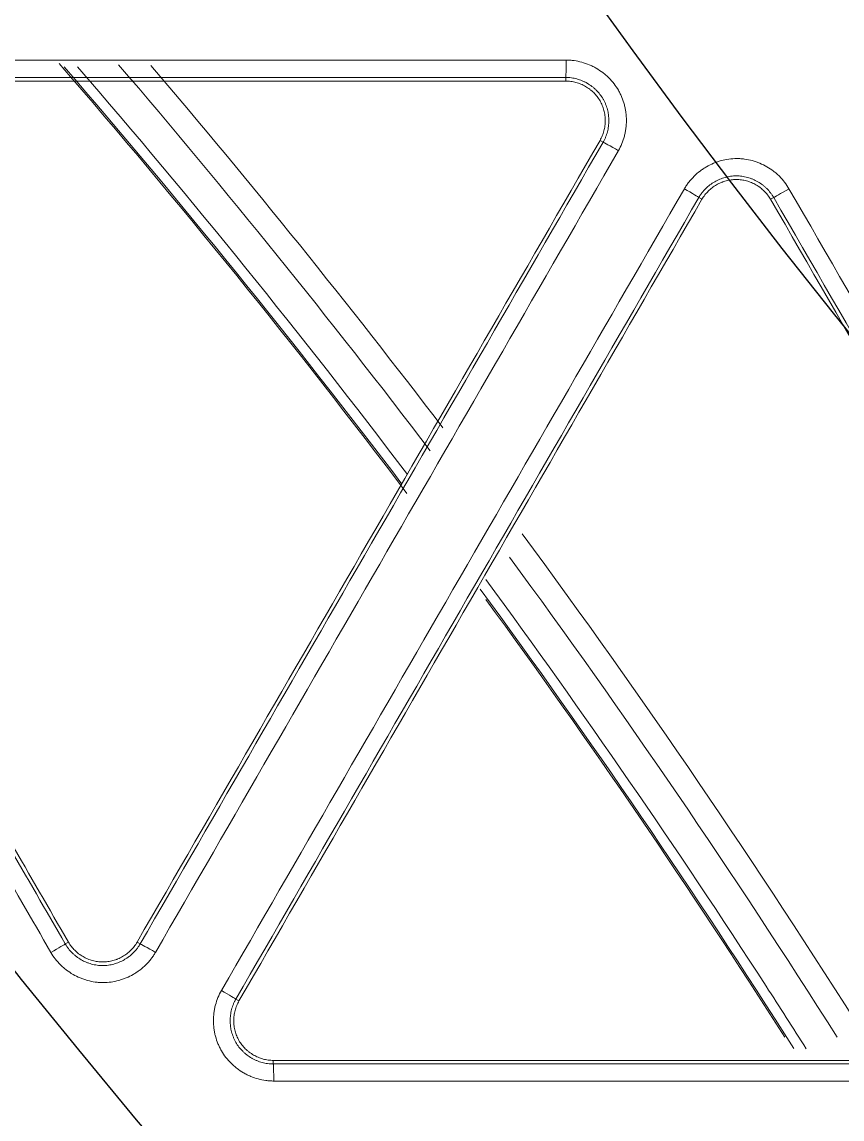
# Model space of a CAD drawing. Header units: inches. Extents: x 405346 to 489838, y -25612 to 14934.
# Drawn here: x 467417.02 to 467439.67, y 4442.66 to 4472.97 of the extents above; entities that cross this region are included whole.
import ezdxf

# ---------------------------------------------------------------- set-up
doc = ezdxf.new("R2010")
doc.units = ezdxf.units.IN
doc.header["$LTSCALE"] = 200
doc.header["$MEASUREMENT"] = 0
doc.linetypes.add('DH-HID2', pattern=[1.2, 0.8, -0.4])
doc.layers.add('FU-FURM', color=251, linetype='DH-HID2')
doc.layers.add('SS-EQ', color=2, linetype='Continuous', lineweight=20)

# ---------------------------------------------------------------- blocks, each defined once
blk = doc.blocks.new('FLLLL')
at = {"layer": 'FU-FURM'}
for centre, radius, start, end in [((467638.62, 3989.606), 194.252, 180.76696, 268.64347), ((467631.305, 3983.29), 213.601, 180.767, 268.64329)]:
    blk.add_arc(centre, radius, start, end, dxfattribs=at)
blk = doc.blocks.new('4way무풍')
at = {"layer": 'SS-EQ'}
for p, q in [((187.771, 149.915), (187.771, 150.014)), ((188.805, 148.223), (188.719, 148.273)), ((191.535, 146.648), (191.448, 146.698)), ((193.516, 146.697), (193.43, 146.648)), ((173.949, 126.075), (174.036, 126.125)), ((175.932, 126.125), (176.018, 126.075)), ((178.66, 124.549), (178.747, 124.499)), ((179.695, 122.858), (179.695, 122.758))]:
    blk.add_line(p, q, dxfattribs=at)
for radius, start, end in [(229.825, 37.06601, 40.87362), (231.045, 37.20251, 40.60225), (231.709, 37.27529, 40.45461), (231.709, 32.20792, 36.37077), (231.045, 32.31189, 36.29384), (229.825, 32.50561, 36.15518)]:
    blk.add_arc((0, 0), radius, start, end, dxfattribs=at)
for centre, major_axis, ratio, start_param, end_param in [((187.771, 150.488), (0, 0.474), 0.026189, 3.176692, 4.722632), ((189.215, 147.986), (0.41, -0.237), 0.021927, 1.55244, 3.106678), ((191.037, 146.934), (-0.41, 0.237), 0.021947, 3.176508, 4.693363), ((193.926, 146.934), (0.41, 0.237), 0.00616, 3.1765, 4.741393), ((173.539, 125.838), (0.41, 0.237), 0.004785, 4.739184, 6.248278), ((176.428, 125.838), (0.41, -0.237), 0.020871, 1.552538, 3.106678), ((178.25, 124.786), (0.41, -0.237), 0.020874, 0.034914, 1.551937), ((179.694, 122.284), (0, 0.474), 0.027345, 4.720644, 6.248266)]:
    blk.add_ellipse(centre, major_axis=major_axis, ratio=ratio, start_param=start_param, end_param=end_param, dxfattribs=at)
for points, knots in [([(0.032, 346.294), (6.969, 346.294), (13.906, 346.294), (27.78, 346.294), (34.717, 346.294), (55.528, 346.294), (69.403, 346.294), (97.151, 346.294), (111.025, 346.294), (138.774, 346.294), (152.648, 346.294), (180.396, 346.294), (194.27, 346.294), (215.082, 346.294), (222.019, 346.294), (235.893, 346.294), (242.83, 346.293), (253.236, 346.293), (256.704, 346.293), (263.641, 346.293), (267.11, 346.293), (272.313, 346.294), (274.047, 346.294), (276.648, 346.294), (277.516, 346.294), (279.25, 346.293), (280.117, 346.293), (281.418, 346.292), (281.851, 346.292), (282.718, 346.292), (283.152, 346.292), (283.802, 346.293), (284.019, 346.293), (284.453, 346.293), (284.669, 346.294), (285.103, 346.293), (285.32, 346.293), (285.753, 346.29), (285.97, 346.288), (286.62, 346.277), (287.054, 346.265), (287.92, 346.231), (288.353, 346.21), (289.653, 346.132), (290.519, 346.062), (291.818, 345.929), (292.25, 345.88), (292.899, 345.799), (293.116, 345.771), (293.548, 345.712), (294.627, 345.561), (295.697, 345.381), (298.249, 344.897), (299.929, 344.504), (302.417, 343.81), (304.065, 343.312), (305.692, 342.745), (308.116, 341.843), (309.711, 341.171), (311.481, 340.335), (311.677, 340.241), (312.069, 340.051), (312.265, 339.955), (312.851, 339.663), (313.238, 339.464), (314.393, 338.857), (315.91, 338.017), (317.385, 337.118), (318.837, 336.19), (319.553, 335.711), (320.962, 334.724), (322.351, 333.707), (324.369, 332.094), (326.323, 330.393), (327.582, 329.199), (328.355, 328.434), (328.586, 328.204), (328.815, 327.97), (328.968, 327.815), (329.044, 327.736), (329.423, 327.345), (329.723, 327.029), (330.61, 326.072), (331.762, 324.776), (333.399, 322.77), (334.43, 321.391), (335.932, 319.291), (336.873, 317.85), (338.196, 315.627), (339.047, 314.124), (339.838, 312.579), (340.313, 311.601), (340.454, 311.306), (340.593, 311.01), (340.685, 310.812), (340.731, 310.713), (340.958, 310.218), (341.136, 309.82), (341.654, 308.624), (342.309, 307.019), (343.186, 304.582), (343.7, 302.939), (344.419, 300.459), (344.828, 298.787), (345.336, 296.251), (345.487, 295.4), (345.755, 293.69), (345.871, 292.83), (345.994, 291.749), (346.017, 291.532), (346.062, 291.099), (346.083, 290.881), (346.143, 290.23), (346.178, 289.796), (346.239, 288.927), (346.265, 288.492), (346.307, 287.624), (346.324, 287.189), (346.342, 286.538), (346.347, 286.32), (346.354, 285.886), (346.356, 285.669), (346.359, 285.234), (346.359, 285.017), (346.359, 284.582), (346.359, 284.365), (346.359, 283.714), (346.358, 283.279), (346.358, 282.41), (346.358, 281.976), (346.358, 280.672), (346.358, 279.803), (346.359, 278.065), (346.359, 277.196), (346.359, 274.59), (346.359, 272.852), (346.358, 264.162), (346.359, 257.21), (346.359, 236.355), (346.359, 222.452), (346.359, 194.646), (346.359, 180.742), (346.359, 152.936), (346.359, 139.033), (346.359, 111.226), (346.359, 69.516), (346.359, 27.806), (346.359, 0)], [0, 0, 0, 0, 0.03125, 0.03125, 0.0625, 0.0625, 0.125, 0.125, 0.1875, 0.1875, 0.25, 0.25, 0.3125, 0.3125, 0.34375, 0.34375, 0.375, 0.375, 0.390625, 0.390625, 0.40625, 0.40625, 0.414062, 0.414062, 0.417969, 0.417969, 0.421875, 0.421875, 0.423828, 0.423828, 0.425781, 0.425781, 0.426758, 0.426758, 0.427734, 0.427734, 0.428711, 0.428711, 0.429687, 0.429687, 0.431641, 0.431641, 0.433594, 0.433594, 0.4375, 0.4375, 0.439453, 0.439453, 0.44043, 0.44043, 0.441406, 0.445312, 0.445312, 0.453125, 0.453125, 0.457031, 0.460937, 0.460937, 0.46875, 0.46875, 0.469727, 0.469727, 0.470703, 0.470703, 0.472656, 0.472656, 0.476562, 0.480469, 0.480469, 0.484375, 0.484375, 0.488281, 0.492187, 0.496094, 0.5, 0.5, 0.500977, 0.501465, 0.501465, 0.501953, 0.501953, 0.503906, 0.503906, 0.507812, 0.511719, 0.515625, 0.515625, 0.523437, 0.523437, 0.527344, 0.53125, 0.53125, 0.532227, 0.532715, 0.532715, 0.533203, 0.533203, 0.535156, 0.535156, 0.539062, 0.542969, 0.546875, 0.546875, 0.554687, 0.554687, 0.558594, 0.558594, 0.5625, 0.5625, 0.563477, 0.563477, 0.564453, 0.564453, 0.566406, 0.566406, 0.568359, 0.568359, 0.570312, 0.570312, 0.571289, 0.571289, 0.572266, 0.572266, 0.573242, 0.573242, 0.574219, 0.574219, 0.576172, 0.576172, 0.578125, 0.578125, 0.582031, 0.582031, 0.585937, 0.585937, 0.59375, 0.59375, 0.625, 0.625, 0.6875, 0.6875, 0.75, 0.75, 0.8125, 0.8125, 0.875, 1, 1, 1, 1]), ([(345.164, 0), (345.164, 27.72), (345.163, 69.299), (345.162, 110.879), (345.161, 138.598), (345.16, 152.458), (345.159, 180.178), (345.157, 194.038), (345.154, 221.758), (345.152, 235.618), (345.147, 256.407), (345.146, 263.337), (345.145, 272), (345.145, 273.732), (345.144, 276.331), (345.144, 277.197), (345.143, 278.93), (345.142, 279.796), (345.142, 281.095), (345.141, 281.528), (345.141, 282.395), (345.142, 282.828), (345.141, 283.694), (345.141, 284.127), (345.14, 284.777), (345.139, 284.993), (345.136, 285.426), (345.134, 285.643), (345.124, 286.293), (345.113, 286.726), (345.081, 287.592), (345.06, 288.025), (345.009, 288.891), (344.979, 289.324), (344.926, 289.973), (344.898, 290.298), (344.868, 290.622), (344.847, 290.839), (344.836, 290.947), (344.736, 291.92), (344.629, 292.78), (344.379, 294.49), (344.236, 295.34), (343.754, 297.876), (343.361, 299.547), (342.666, 302.024), (342.167, 303.666), (341.312, 306.1), (340.67, 307.703), (340.162, 308.898), (339.901, 309.494), (339.629, 310.086), (339.446, 310.481), (339.353, 310.677), (338.885, 311.657), (338.495, 312.43), (337.684, 313.954), (337.263, 314.706), (336.391, 316.188), (335.94, 316.919), (335.007, 318.359), (334.525, 319.069), (333.532, 320.468), (332.508, 321.846), (330.881, 323.85), (329.736, 325.143), (328.853, 326.097), (328.555, 326.413), (328.177, 326.804), (328.101, 326.882), (327.949, 327.037), (327.721, 327.27), (327.491, 327.5), (326.721, 328.264), (325.466, 329.454), (323.518, 331.149), (321.504, 332.755), (320.119, 333.766), (318.711, 334.748), (317.997, 335.224), (316.546, 336.146), (315.81, 336.592), (314.315, 337.454), (313.557, 337.87), (312.595, 338.371), (312.305, 338.52), (312.014, 338.666), (311.82, 338.764), (311.722, 338.812), (311.235, 339.053), (310.844, 339.24), (309.666, 339.79), (308.875, 340.138), (307.283, 340.799), (305.68, 341.425), (303.244, 342.257), (301.598, 342.742), (299.114, 343.417), (297.436, 343.796), (294.888, 344.258), (294.033, 344.394), (292.957, 344.542), (292.742, 344.57), (292.31, 344.625), (291.663, 344.703), (291.015, 344.771), (289.72, 344.892), (288.856, 344.953), (287.56, 345.018), (287.128, 345.036), (286.48, 345.054), (286.264, 345.059), (285.832, 345.066), (285.615, 345.069), (285.183, 345.072), (284.967, 345.073), (284.535, 345.074), (284.318, 345.075), (283.67, 345.075), (283.237, 345.076), (282.589, 345.076), (282.373, 345.076), (281.94, 345.076), (281.724, 345.076), (281.076, 345.076), (280.643, 345.076), (279.346, 345.077), (278.481, 345.077), (276.752, 345.078), (275.887, 345.078), (273.293, 345.079), (271.563, 345.079), (262.916, 345.08), (255.998, 345.082), (242.162, 345.085), (235.244, 345.086), (221.408, 345.088), (214.49, 345.089), (193.736, 345.092), (179.9, 345.093), (152.228, 345.095), (138.392, 345.096), (110.72, 345.097), (96.884, 345.097), (69.212, 345.098), (55.376, 345.098), (34.622, 345.098), (27.704, 345.099), (13.868, 345.099), (6.95, 345.099), (0.032, 345.099)], [0, 0, 0, 0, 0.125, 0.1875, 0.1875, 0.25, 0.25, 0.3125, 0.3125, 0.375, 0.375, 0.40625, 0.40625, 0.414063, 0.414063, 0.417969, 0.417969, 0.421875, 0.421875, 0.423828, 0.423828, 0.425781, 0.425781, 0.427734, 0.427734, 0.428711, 0.428711, 0.429688, 0.429688, 0.431641, 0.431641, 0.433594, 0.433594, 0.435547, 0.435547, 0.436523, 0.437012, 0.437012, 0.4375, 0.4375, 0.441406, 0.441406, 0.445313, 0.445313, 0.453125, 0.453125, 0.457031, 0.460938, 0.464844, 0.464844, 0.466797, 0.467773, 0.467773, 0.46875, 0.46875, 0.472656, 0.472656, 0.476563, 0.476563, 0.480469, 0.480469, 0.484375, 0.484375, 0.488281, 0.492188, 0.496094, 0.496094, 0.498047, 0.498047, 0.498535, 0.498535, 0.499023, 0.5, 0.5, 0.503906, 0.507813, 0.511719, 0.515625, 0.515625, 0.519531, 0.519531, 0.523438, 0.523438, 0.527344, 0.527344, 0.52832, 0.528809, 0.528809, 0.529297, 0.529297, 0.53125, 0.53125, 0.535156, 0.535156, 0.539063, 0.542969, 0.546875, 0.546875, 0.554688, 0.554688, 0.558594, 0.558594, 0.55957, 0.55957, 0.560547, 0.5625, 0.5625, 0.566406, 0.566406, 0.568359, 0.568359, 0.569336, 0.569336, 0.570313, 0.570313, 0.571289, 0.571289, 0.572266, 0.572266, 0.574219, 0.574219, 0.575195, 0.575195, 0.576172, 0.576172, 0.578125, 0.578125, 0.582031, 0.582031, 0.585938, 0.585938, 0.59375, 0.59375, 0.625, 0.625, 0.65625, 0.65625, 0.6875, 0.6875, 0.75, 0.75, 0.8125, 0.8125, 0.875, 0.875, 0.9375, 0.9375, 0.96875, 0.96875, 1, 1, 1, 1]), ([(162.205, 150.495), (166.469, 150.495), (170.732, 150.494), (177.126, 150.494), (179.258, 150.494), (182.455, 150.493), (183.521, 150.493), (185.652, 150.493), (186.718, 150.493), (187.783, 150.493)], [0, 0, 0, 0, 0.5, 0.5, 0.75, 0.75, 0.875, 0.875, 1, 1, 1, 1]), ([(187.783, 150.493), (187.82, 150.493), (187.857, 150.492), (187.93, 150.487), (187.966, 150.483), (188.074, 150.468), (188.216, 150.439), (188.353, 150.392), (188.438, 150.357), (188.454, 150.349), (188.488, 150.334), (188.537, 150.311), (188.585, 150.285), (188.679, 150.23), (188.74, 150.19), (188.826, 150.124), (188.855, 150.101), (188.896, 150.065), (188.91, 150.053), (188.936, 150.028), (188.95, 150.015), (189.014, 149.951), (189.11, 149.842), (189.191, 149.722), (189.246, 149.627), (189.263, 149.595), (189.295, 149.529), (189.31, 149.496), (189.352, 149.395), (189.375, 149.327), (189.402, 149.222), (189.41, 149.186), (189.421, 149.132), (189.424, 149.115), (189.43, 149.078), (189.433, 149.06), (189.444, 148.969), (189.454, 148.824), (189.444, 148.68), (189.433, 148.59), (189.43, 148.571), (189.424, 148.535), (189.421, 148.517), (189.41, 148.463), (189.402, 148.428), (189.374, 148.322), (189.351, 148.254), (189.296, 148.12), (189.265, 148.055), (189.228, 147.991)], [0, 0, 0, 0, 0.03125, 0.03125, 0.0625, 0.0625, 0.125, 0.1875, 0.1875, 0.203125, 0.203125, 0.21875, 0.25, 0.25, 0.3125, 0.3125, 0.34375, 0.34375, 0.359375, 0.359375, 0.375, 0.375, 0.4375, 0.5, 0.5, 0.53125, 0.53125, 0.5625, 0.5625, 0.625, 0.625, 0.65625, 0.65625, 0.671875, 0.671875, 0.6875, 0.6875, 0.75, 0.8125, 0.8125, 0.828125, 0.828125, 0.84375, 0.84375, 0.875, 0.875, 0.9375, 0.9375, 1, 1, 1, 1]), ([(187.771, 150.014), (186.706, 150.014), (185.64, 150.014), (183.509, 150.014), (182.444, 150.014), (179.247, 150.014), (177.116, 150.014), (170.722, 150.014), (166.459, 150.014), (162.196, 150.014)], [0, 0, 0, 0, 0.125, 0.125, 0.25, 0.25, 0.5, 0.5, 1, 1, 1, 1]), ([(187.771, 149.915), (185.64, 149.915), (183.509, 149.915), (179.247, 149.915), (177.116, 149.915), (170.722, 149.915), (166.459, 149.915), (162.197, 149.915)], [0, 0, 0, 0, 0.25, 0.25, 0.5, 0.5, 1, 1, 1, 1]), ([(188.805, 148.223), (188.807, 148.226), (188.808, 148.229), (188.812, 148.235), (188.816, 148.243), (188.827, 148.263), (188.848, 148.304), (188.864, 148.34), (188.893, 148.412), (188.91, 148.461), (188.93, 148.536), (188.935, 148.562), (188.945, 148.613), (188.95, 148.639), (188.959, 148.716), (188.966, 148.82), (188.959, 148.924), (188.951, 148.989), (188.949, 149.002), (188.945, 149.028), (188.938, 149.066), (188.93, 149.104), (188.91, 149.179), (188.893, 149.229), (188.864, 149.301), (188.853, 149.324), (188.83, 149.371), (188.818, 149.395), (188.779, 149.462), (188.721, 149.549), (188.652, 149.626), (188.596, 149.681), (188.577, 149.699), (188.538, 149.733), (188.517, 149.75), (188.455, 149.797), (188.412, 149.826), (188.345, 149.865), (188.31, 149.883), (188.275, 149.9), (188.251, 149.911), (188.239, 149.916), (188.179, 149.942), (188.081, 149.975), (187.979, 149.996), (187.902, 150.007), (187.876, 150.01), (187.837, 150.013), (187.824, 150.013), (187.804, 150.014), (187.794, 150.014), (187.784, 150.014), (187.778, 150.014), (187.774, 150.014), (187.771, 150.014)], [0, 0, 0, 0, 0.003906, 0.003906, 0.007813, 0.015625, 0.03125, 0.0625, 0.0625, 0.125, 0.125, 0.15625, 0.15625, 0.1875, 0.1875, 0.25, 0.3125, 0.3125, 0.328125, 0.328125, 0.34375, 0.375, 0.375, 0.4375, 0.4375, 0.46875, 0.46875, 0.5, 0.5, 0.5625, 0.625, 0.625, 0.65625, 0.65625, 0.6875, 0.6875, 0.75, 0.75, 0.78125, 0.796875, 0.796875, 0.8125, 0.8125, 0.875, 0.9375, 0.9375, 0.96875, 0.96875, 0.984375, 0.984375, 0.992188, 0.996094, 0.996094, 1, 1, 1, 1]), ([(187.771, 149.915), (187.819, 149.915), (187.867, 149.911), (187.961, 149.899), (188.008, 149.889), (188.077, 149.87), (188.099, 149.863), (188.145, 149.847), (188.167, 149.839), (188.233, 149.811), (188.319, 149.769), (188.398, 149.716), (188.446, 149.68), (188.455, 149.672), (188.474, 149.657), (188.501, 149.634), (188.528, 149.61), (188.578, 149.56), (188.61, 149.524), (188.653, 149.468), (188.667, 149.449), (188.694, 149.409), (188.707, 149.388), (188.743, 149.326), (188.785, 149.241), (188.815, 149.15), (188.833, 149.081), (188.838, 149.058), (188.848, 149.01), (188.851, 148.987), (188.86, 148.916), (188.864, 148.869), (188.864, 148.797), (188.863, 148.773), (188.86, 148.726), (188.858, 148.702), (188.848, 148.63), (188.83, 148.537), (188.8, 148.447), (188.764, 148.358), (188.743, 148.315), (188.719, 148.273)], [0, 0, 0, 0, 0.0625, 0.0625, 0.125, 0.125, 0.15625, 0.15625, 0.1875, 0.1875, 0.25, 0.3125, 0.3125, 0.328125, 0.328125, 0.34375, 0.375, 0.375, 0.4375, 0.4375, 0.46875, 0.46875, 0.5, 0.5, 0.5625, 0.625, 0.625, 0.65625, 0.65625, 0.6875, 0.6875, 0.75, 0.75, 0.78125, 0.78125, 0.8125, 0.8125, 0.875, 0.9375, 0.9375, 1, 1, 1, 1]), ([(161.162, 148.223), (162.227, 146.377), (163.293, 144.532), (165.424, 140.84), (166.49, 138.994), (168.088, 136.226), (168.621, 135.303), (169.687, 133.457), (171.285, 130.689), (172.884, 127.92), (173.949, 126.075)], [0, 0, 0, 0, 0.25, 0.25, 0.5, 0.5, 0.625, 0.625, 0.75, 1, 1, 1, 1]), ([(161.249, 148.273), (162.314, 146.427), (163.38, 144.582), (165.511, 140.89), (166.577, 139.045), (168.175, 136.276), (168.708, 135.353), (169.774, 133.508), (171.372, 130.739), (172.971, 127.97), (174.036, 126.125)], [0, 0, 0, 0, 0.25, 0.25, 0.5, 0.5, 0.625, 0.625, 0.75, 1, 1, 1, 1]), ([(173.551, 125.842), (172.485, 127.688), (171.419, 129.534), (169.821, 132.303), (169.288, 133.226), (168.222, 135.072), (167.689, 135.995), (166.09, 138.764), (165.024, 140.609), (162.893, 144.301), (161.827, 146.147), (160.761, 147.993)], [0, 0, 0, 0, 0.25, 0.25, 0.375, 0.375, 0.5, 0.5, 0.75, 0.75, 1, 1, 1, 1]), ([(191.05, 146.939), (191.069, 146.97), (191.088, 147.002), (191.129, 147.063), (191.151, 147.092), (191.217, 147.178), (191.313, 147.287), (191.423, 147.382), (191.496, 147.437), (191.51, 147.448), (191.54, 147.47), (191.585, 147.501), (191.632, 147.529), (191.726, 147.584), (191.791, 147.616), (191.891, 147.658), (191.925, 147.671), (191.977, 147.688), (191.995, 147.694), (192.03, 147.705), (192.047, 147.71), (192.135, 147.734), (192.277, 147.763), (192.422, 147.773), (192.532, 147.773), (192.568, 147.771), (192.641, 147.766), (192.677, 147.763), (192.785, 147.748), (192.856, 147.734), (192.961, 147.705), (192.996, 147.694), (193.047, 147.677), (193.064, 147.67), (193.099, 147.657), (193.116, 147.651), (193.2, 147.615), (193.33, 147.551), (193.451, 147.471), (193.523, 147.415), (193.538, 147.404), (193.566, 147.381), (193.58, 147.369), (193.622, 147.333), (193.648, 147.308), (193.726, 147.231), (193.774, 147.177), (193.862, 147.062), (193.903, 147.002), (193.939, 146.939)], [0, 0, 0, 0, 0.03125, 0.03125, 0.0625, 0.0625, 0.125, 0.1875, 0.1875, 0.203125, 0.203125, 0.21875, 0.25, 0.25, 0.3125, 0.3125, 0.34375, 0.34375, 0.359375, 0.359375, 0.375, 0.375, 0.4375, 0.5, 0.5, 0.53125, 0.53125, 0.5625, 0.5625, 0.625, 0.625, 0.65625, 0.65625, 0.671875, 0.671875, 0.6875, 0.6875, 0.75, 0.8125, 0.8125, 0.828125, 0.828125, 0.84375, 0.84375, 0.875, 0.875, 0.9375, 0.9375, 1, 1, 1, 1]), ([(193.516, 146.697), (193.514, 146.7), (193.513, 146.703), (193.509, 146.709), (193.504, 146.717), (193.492, 146.737), (193.468, 146.775), (193.445, 146.807), (193.397, 146.868), (193.363, 146.907), (193.307, 146.962), (193.288, 146.979), (193.249, 147.014), (193.228, 147.03), (193.166, 147.078), (193.08, 147.135), (192.986, 147.181), (192.926, 147.207), (192.914, 147.212), (192.889, 147.221), (192.852, 147.234), (192.815, 147.246), (192.74, 147.266), (192.689, 147.277), (192.612, 147.287), (192.586, 147.29), (192.534, 147.294), (192.508, 147.295), (192.43, 147.295), (192.378, 147.291), (192.275, 147.277), (192.224, 147.267), (192.149, 147.246), (192.124, 147.238), (192.074, 147.221), (192.05, 147.212), (191.978, 147.182), (191.932, 147.159), (191.864, 147.12), (191.831, 147.099), (191.799, 147.077), (191.777, 147.062), (191.767, 147.054), (191.715, 147.015), (191.636, 146.946), (191.567, 146.869), (191.519, 146.807), (191.504, 146.786), (191.482, 146.754), (191.475, 146.743), (191.465, 146.726), (191.459, 146.718), (191.454, 146.709), (191.451, 146.703), (191.449, 146.701), (191.448, 146.698)], [0, 0, 0, 0, 0.003906, 0.003906, 0.007813, 0.015625, 0.03125, 0.0625, 0.0625, 0.125, 0.125, 0.15625, 0.15625, 0.1875, 0.1875, 0.25, 0.3125, 0.3125, 0.328125, 0.328125, 0.34375, 0.375, 0.375, 0.4375, 0.4375, 0.46875, 0.46875, 0.5, 0.5, 0.5625, 0.5625, 0.625, 0.625, 0.65625, 0.65625, 0.6875, 0.6875, 0.75, 0.75, 0.78125, 0.796875, 0.796875, 0.8125, 0.8125, 0.875, 0.9375, 0.9375, 0.96875, 0.96875, 0.984375, 0.984375, 0.992187, 0.996094, 0.996094, 1, 1, 1, 1]), ([(191.535, 146.648), (191.559, 146.689), (191.585, 146.729), (191.644, 146.804), (191.675, 146.839), (191.726, 146.89), (191.743, 146.906), (191.78, 146.938), (191.798, 146.953), (191.855, 146.996), (191.935, 147.049), (192.02, 147.091), (192.075, 147.114), (192.087, 147.119), (192.109, 147.127), (192.143, 147.14), (192.177, 147.15), (192.245, 147.169), (192.292, 147.179), (192.363, 147.188), (192.386, 147.191), (192.434, 147.194), (192.458, 147.195), (192.53, 147.195), (192.625, 147.188), (192.718, 147.169), (192.787, 147.15), (192.81, 147.143), (192.856, 147.128), (192.878, 147.119), (192.944, 147.092), (192.987, 147.071), (193.048, 147.035), (193.079, 147.016), (193.108, 146.996), (193.128, 146.982), (193.138, 146.975), (193.185, 146.938), (193.257, 146.876), (193.32, 146.805), (193.379, 146.729), (193.406, 146.689), (193.43, 146.648)], [0, 0, 0, 0, 0.0625, 0.0625, 0.125, 0.125, 0.15625, 0.15625, 0.1875, 0.1875, 0.25, 0.3125, 0.3125, 0.328125, 0.328125, 0.34375, 0.375, 0.375, 0.4375, 0.4375, 0.46875, 0.46875, 0.5, 0.5, 0.5625, 0.625, 0.625, 0.65625, 0.65625, 0.6875, 0.6875, 0.75, 0.75, 0.78125, 0.796875, 0.796875, 0.8125, 0.8125, 0.875, 0.9375, 0.9375, 1, 1, 1, 1]), ([(185.564, 136.145), (188.255, 132.477), (190.838, 128.729), (193.679, 124.333), (194.048, 123.756), (194.414, 123.177)], [0, 0, 0, 0, 0.869149, 0.869149, 1, 1, 1, 1]), ([(175.932, 126.125), (175.908, 126.083), (175.881, 126.044), (175.823, 125.968), (175.791, 125.933), (175.74, 125.883), (175.723, 125.866), (175.686, 125.835), (175.668, 125.82), (175.611, 125.776), (175.532, 125.724), (175.446, 125.681), (175.391, 125.658), (175.38, 125.654), (175.357, 125.645), (175.323, 125.633), (175.289, 125.622), (175.221, 125.603), (175.174, 125.594), (175.104, 125.584), (175.08, 125.582), (175.032, 125.578), (175.008, 125.578), (174.936, 125.578), (174.841, 125.584), (174.748, 125.603), (174.679, 125.622), (174.656, 125.629), (174.61, 125.645), (174.588, 125.653), (174.522, 125.681), (174.48, 125.702), (174.418, 125.738), (174.387, 125.756), (174.358, 125.777), (174.338, 125.791), (174.328, 125.798), (174.281, 125.834), (174.209, 125.897), (174.146, 125.968), (174.087, 126.043), (174.06, 126.083), (174.036, 126.125)], [0, 0, 0, 0, 0.0625, 0.0625, 0.125, 0.125, 0.15625, 0.15625, 0.1875, 0.1875, 0.25, 0.3125, 0.3125, 0.328125, 0.328125, 0.34375, 0.375, 0.375, 0.4375, 0.4375, 0.46875, 0.46875, 0.5, 0.5, 0.5625, 0.625, 0.625, 0.65625, 0.65625, 0.6875, 0.6875, 0.75, 0.75, 0.78125, 0.796875, 0.796875, 0.8125, 0.8125, 0.875, 0.9375, 0.9375, 1, 1, 1, 1]), ([(176.44, 125.842), (176.422, 125.81), (176.402, 125.779), (176.361, 125.718), (176.34, 125.689), (176.273, 125.602), (176.177, 125.494), (176.068, 125.399), (175.995, 125.343), (175.98, 125.333), (175.95, 125.311), (175.905, 125.28), (175.859, 125.252), (175.765, 125.197), (175.7, 125.165), (175.599, 125.123), (175.565, 125.11), (175.513, 125.092), (175.496, 125.087), (175.461, 125.076), (175.443, 125.071), (175.355, 125.047), (175.213, 125.018), (175.069, 125.008), (174.959, 125.008), (174.922, 125.01), (174.849, 125.014), (174.813, 125.018), (174.705, 125.033), (174.635, 125.047), (174.53, 125.076), (174.495, 125.086), (174.443, 125.104), (174.426, 125.11), (174.392, 125.123), (174.375, 125.13), (174.29, 125.165), (174.16, 125.23), (174.04, 125.31), (173.967, 125.365), (173.953, 125.377), (173.925, 125.4), (173.911, 125.412), (173.869, 125.448), (173.842, 125.473), (173.765, 125.549), (173.717, 125.604), (173.629, 125.718), (173.588, 125.779), (173.551, 125.842)], [0, 0, 0, 0, 0.03125, 0.03125, 0.0625, 0.0625, 0.125, 0.1875, 0.1875, 0.203125, 0.203125, 0.21875, 0.25, 0.25, 0.3125, 0.3125, 0.34375, 0.34375, 0.359375, 0.359375, 0.375, 0.375, 0.4375, 0.5, 0.5, 0.53125, 0.53125, 0.5625, 0.5625, 0.625, 0.625, 0.65625, 0.65625, 0.671875, 0.671875, 0.6875, 0.6875, 0.75, 0.8125, 0.8125, 0.828125, 0.828125, 0.84375, 0.84375, 0.875, 0.875, 0.9375, 0.9375, 1, 1, 1, 1]), ([(173.949, 126.075), (173.951, 126.072), (173.952, 126.069), (173.956, 126.063), (173.961, 126.055), (173.973, 126.035), (173.998, 125.997), (174.02, 125.965), (174.068, 125.904), (174.103, 125.865), (174.158, 125.81), (174.177, 125.792), (174.217, 125.758), (174.237, 125.741), (174.299, 125.694), (174.386, 125.637), (174.479, 125.59), (174.539, 125.565), (174.552, 125.56), (174.576, 125.551), (174.613, 125.538), (174.65, 125.526), (174.725, 125.506), (174.776, 125.495), (174.853, 125.485), (174.879, 125.482), (174.931, 125.478), (174.957, 125.478), (175.036, 125.478), (175.088, 125.481), (175.19, 125.495), (175.241, 125.506), (175.317, 125.526), (175.342, 125.534), (175.391, 125.551), (175.416, 125.561), (175.487, 125.591), (175.534, 125.614), (175.601, 125.653), (175.634, 125.673), (175.667, 125.695), (175.688, 125.711), (175.699, 125.718), (175.751, 125.758), (175.829, 125.826), (175.898, 125.903), (175.946, 125.965), (175.961, 125.986), (175.983, 126.019), (175.991, 126.03), (176.001, 126.047), (176.006, 126.055), (176.011, 126.064), (176.014, 126.069), (176.016, 126.072), (176.018, 126.075)], [0, 0, 0, 0, 0.003906, 0.003906, 0.007813, 0.015625, 0.03125, 0.0625, 0.0625, 0.125, 0.125, 0.15625, 0.15625, 0.1875, 0.1875, 0.25, 0.3125, 0.3125, 0.328125, 0.328125, 0.34375, 0.375, 0.375, 0.4375, 0.4375, 0.46875, 0.46875, 0.5, 0.5, 0.5625, 0.5625, 0.625, 0.625, 0.65625, 0.65625, 0.6875, 0.6875, 0.75, 0.75, 0.78125, 0.796875, 0.796875, 0.8125, 0.8125, 0.875, 0.9375, 0.9375, 0.96875, 0.96875, 0.984375, 0.984375, 0.992187, 0.996094, 0.996094, 1, 1, 1, 1]), ([(179.707, 122.288), (179.671, 122.288), (179.634, 122.289), (179.561, 122.294), (179.524, 122.298), (179.416, 122.313), (179.275, 122.342), (179.137, 122.389), (179.053, 122.424), (179.036, 122.432), (179.003, 122.447), (178.953, 122.47), (178.905, 122.496), (178.811, 122.55), (178.751, 122.591), (178.664, 122.657), (178.636, 122.68), (178.595, 122.716), (178.581, 122.728), (178.554, 122.753), (178.541, 122.766), (178.476, 122.83), (178.38, 122.938), (178.299, 123.059), (178.244, 123.154), (178.227, 123.186), (178.195, 123.252), (178.18, 123.285), (178.139, 123.386), (178.116, 123.454), (178.088, 123.559), (178.08, 123.595), (178.07, 123.648), (178.066, 123.666), (178.061, 123.702), (178.058, 123.721), (178.046, 123.811), (178.037, 123.956), (178.046, 124.101), (178.058, 124.191), (178.06, 124.209), (178.066, 124.245), (178.069, 124.264), (178.08, 124.317), (178.088, 124.353), (178.116, 124.458), (178.139, 124.527), (178.194, 124.661), (178.226, 124.726), (178.263, 124.79)], [0, 0, 0, 0, 0.03125, 0.03125, 0.0625, 0.0625, 0.125, 0.1875, 0.1875, 0.203125, 0.203125, 0.21875, 0.25, 0.25, 0.3125, 0.3125, 0.34375, 0.34375, 0.359375, 0.359375, 0.375, 0.375, 0.4375, 0.5, 0.5, 0.53125, 0.53125, 0.5625, 0.5625, 0.625, 0.625, 0.65625, 0.65625, 0.671875, 0.671875, 0.6875, 0.6875, 0.75, 0.8125, 0.8125, 0.828125, 0.828125, 0.84375, 0.84375, 0.875, 0.875, 0.9375, 0.9375, 1, 1, 1, 1]), ([(178.66, 124.549), (178.659, 124.546), (178.657, 124.544), (178.654, 124.538), (178.649, 124.529), (178.638, 124.509), (178.617, 124.469), (178.601, 124.433), (178.572, 124.361), (178.555, 124.312), (178.536, 124.236), (178.53, 124.211), (178.52, 124.159), (178.516, 124.133), (178.506, 124.056), (178.499, 123.952), (178.506, 123.849), (178.514, 123.784), (178.516, 123.771), (178.52, 123.745), (178.527, 123.706), (178.536, 123.668), (178.555, 123.593), (178.572, 123.544), (178.601, 123.471), (178.612, 123.448), (178.635, 123.401), (178.647, 123.377), (178.686, 123.309), (178.715, 123.266), (178.779, 123.184), (178.813, 123.146), (178.869, 123.091), (178.888, 123.073), (178.928, 123.038), (178.948, 123.022), (179.01, 122.975), (179.053, 122.946), (179.121, 122.907), (179.155, 122.889), (179.191, 122.872), (179.214, 122.861), (179.226, 122.856), (179.287, 122.83), (179.385, 122.796), (179.487, 122.775), (179.564, 122.765), (179.59, 122.762), (179.629, 122.759), (179.642, 122.759), (179.662, 122.758), (179.672, 122.758), (179.682, 122.758), (179.688, 122.758), (179.692, 122.758), (179.695, 122.758)], [0, 0, 0, 0, 0.003906, 0.003906, 0.007812, 0.015625, 0.03125, 0.0625, 0.0625, 0.125, 0.125, 0.15625, 0.15625, 0.1875, 0.1875, 0.25, 0.3125, 0.3125, 0.328125, 0.328125, 0.34375, 0.375, 0.375, 0.4375, 0.4375, 0.46875, 0.46875, 0.5, 0.5, 0.5625, 0.5625, 0.625, 0.625, 0.65625, 0.65625, 0.6875, 0.6875, 0.75, 0.75, 0.78125, 0.796875, 0.796875, 0.8125, 0.8125, 0.875, 0.9375, 0.9375, 0.96875, 0.96875, 0.984375, 0.984375, 0.992188, 0.996094, 0.996094, 1, 1, 1, 1]), ([(179.695, 122.858), (179.647, 122.858), (179.599, 122.861), (179.505, 122.874), (179.459, 122.883), (179.39, 122.902), (179.367, 122.909), (179.321, 122.925), (179.299, 122.934), (179.233, 122.961), (179.148, 123.004), (179.068, 123.056), (179.02, 123.093), (179.011, 123.1), (178.992, 123.115), (178.965, 123.138), (178.939, 123.163), (178.888, 123.213), (178.856, 123.248), (178.813, 123.304), (178.799, 123.324), (178.772, 123.364), (178.759, 123.384), (178.723, 123.446), (178.681, 123.532), (178.651, 123.622), (178.633, 123.691), (178.628, 123.715), (178.619, 123.762), (178.615, 123.786), (178.606, 123.856), (178.603, 123.904), (178.603, 123.975), (178.603, 123.999), (178.606, 124.047), (178.609, 124.071), (178.618, 124.142), (178.636, 124.236), (178.666, 124.326), (178.702, 124.414), (178.723, 124.458), (178.747, 124.499)], [0, 0, 0, 0, 0.0625, 0.0625, 0.125, 0.125, 0.15625, 0.15625, 0.1875, 0.1875, 0.25, 0.3125, 0.3125, 0.328125, 0.328125, 0.34375, 0.375, 0.375, 0.4375, 0.4375, 0.46875, 0.46875, 0.5, 0.5, 0.5625, 0.625, 0.625, 0.65625, 0.65625, 0.6875, 0.6875, 0.75, 0.75, 0.78125, 0.78125, 0.8125, 0.8125, 0.875, 0.9375, 0.9375, 1, 1, 1, 1]), ([(179.695, 122.858), (183.958, 122.858), (188.22, 122.858), (196.745, 122.858), (201.008, 122.858), (205.27, 122.858)], [0, 0, 0, 0, 0.5, 0.5, 1, 1, 1, 1]), ([(179.695, 122.758), (183.958, 122.758), (188.22, 122.758), (196.745, 122.758), (201.007, 122.758), (205.27, 122.758)], [0, 0, 0, 0, 0.5, 0.5, 1, 1, 1, 1]), ([(205.285, 122.287), (201.022, 122.287), (196.76, 122.287), (188.234, 122.288), (183.971, 122.288), (179.707, 122.288)], [0, 0, 0, 0, 0.5, 0.5, 1, 1, 1, 1])]:
    blk.add_open_spline(points, degree=3, knots=knots, dxfattribs=at)
for points in [[(173.916, 150.308), (177.149, 146.567), (180.261, 142.722), (183.246, 138.781)], [(174.289, 150.309), (177.444, 146.651), (180.484, 142.893), (183.402, 139.044)], [(175.932, 126.125), (180.194, 133.508), (184.457, 140.89), (188.719, 148.273)], [(176.018, 126.075), (180.28, 133.458), (184.543, 140.841), (188.805, 148.223)], [(189.228, 147.991), (184.965, 140.608), (180.703, 133.225), (176.44, 125.842)], [(178.263, 124.79), (182.525, 132.173), (186.788, 139.556), (191.05, 146.939)], [(193.939, 146.939), (198.203, 139.555), (202.466, 132.172), (206.729, 124.789)], [(191.448, 146.698), (187.185, 139.315), (182.923, 131.932), (178.66, 124.549)], [(191.535, 146.648), (187.272, 139.265), (183.01, 131.882), (178.747, 124.499)], [(206.217, 124.499), (201.955, 131.882), (197.693, 139.265), (193.43, 146.648)], [(206.303, 124.549), (202.041, 131.932), (197.779, 139.314), (193.516, 146.697)], [(185.409, 135.878), (188.438, 131.744), (191.33, 127.509), (194.076, 123.182)]]:
    blk.add_open_spline(points, degree=3, dxfattribs=at)

msp = doc.modelspace()

# ---------------------------------------------------------------- block references
for name, p in [('FLLLL', (-47.5, 596.663)), ('4way무풍', (467244.268, 4321.426))]:
    msp.add_blockref(name, p)

doc.saveas('drawing.dxf')
